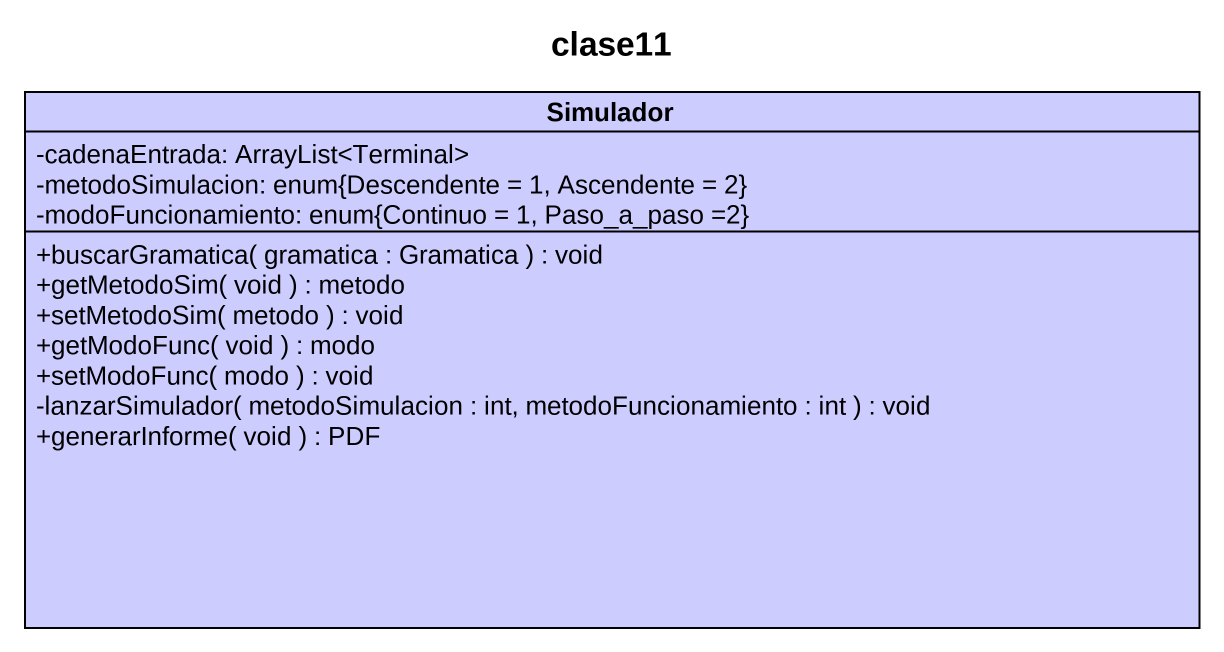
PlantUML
@startuml
title clase11
hide circle
hide empty members
skinparam classAttributeIconSize 0
class Simulador #CCCCFF {
  -cadenaEntrada: ArrayList<Terminal>
  -metodoSimulacion: enum{Descendente = 1, Ascendente = 2}
  -modoFuncionamiento: enum{Continuo = 1, Paso_a_paso =2}
  +buscarGramatica( gramatica : Gramatica ) : void
  +getMetodoSim( void ) : metodo
  +setMetodoSim( metodo ) : void
  +getModoFunc( void ) : modo
  +setModoFunc( modo ) : void
  -lanzarSimulador( metodoSimulacion : int, metodoFuncionamiento : int ) : void
  +generarInforme( void ) : PDF
}
@enduml
